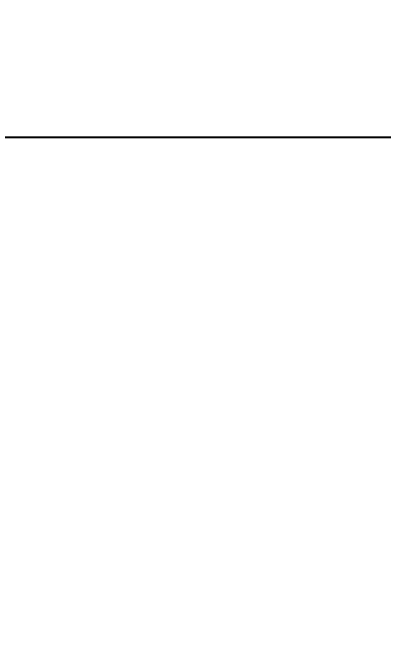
# Model space of a CAD drawing. Header units: millimetres. Extents: x -383313 to -161684, y -117025 to 99224.
# Drawn here: x -345028 to -344945.2, y -8603.8 to -8464.2 of the extents above; entities that cross this region are included whole.
import ezdxf

# ---------------------------------------------------------------- set-up
doc = ezdxf.new("R2010")
doc.units = ezdxf.units.MM
doc.header["$MEASUREMENT"] = 0
doc.linetypes.add('DASHED', pattern=[0.75, 0.5, -0.25])
doc.layers.get('Defpoints').update_dxf_attribs({"color": 31})
doc.layers.add('001__КОНСТРУКТИВ__размеры внутр.', color=7, linetype='Continuous')
doc.layers.add('Робот', color=30, linetype='Continuous')
doc.styles.add('PSTUDIO', font='arial.ttf')
doc.dimstyles.new('PS_TICK', dxfattribs={"dimscale": 100, "dimtxt": 2.5, "dimasz": 1, "dimexe": 2, "dimexo": 2, "dimgap": 1, "dimtad": 1, "dimdec": 0, "dimzin": 0, "dimdsep": 46, "dimtxsty": 'PSTUDIO', "dimblk": 'ARCHTICK', "dimcen": 2, "dimdle": 1.5, "dimse1": 1, "dimse2": 1, "dimadec": 0, "dimazin": 0, "dimtfac": 1, "dimtdec": 0, "dimtix": 1, "dimtmove": 1, "dimatfit": 3, "dimldrblk": 'ARCHTICK', "dimfxl": 1, "dimtolj": 1, "dimtzin": 0, "dimarcsym": 0})

# ---------------------------------------------------------------- blocks, each defined once
blk = doc.blocks.new('A$Cdbab0bab')
at = {"color": 3}
blk.add_line((1560, 520), (2000, 520), dxfattribs=at)
blk = doc.blocks.new('Робот ABB IRB660_3.15 (сверху)')
at = {"layer": 'Робот'}
blk.add_circle((0, 0), 3150, dxfattribs=at)
blk = doc.blocks.new('_ArchTick')
at = {"color": 0, "linetype": 'ByBlock', "const_width": 0.15}
blk.add_lwpolyline([(-0.5, -0.5), (0.5, 0.5)], dxfattribs=at)
blk = doc.blocks.new('*D253')
at = {"layer": '001__КОНСТРУКТИВ__размеры внутр.', "color": 0, "lineweight": -2, "ltscale": 100, "transparency": 16777216}
blk.add_line((-345485.51, -9217.13), (-343185.51, -9217.13), dxfattribs=at)
at = {"layer": 'Defpoints', "color": 0, "ltscale": 100, "transparency": 16777216}
for p in [(-345335.51, -8492.09), (-343335.51, -8492.09), (-343335.51, -9217.13)]:
    blk.add_point(p, dxfattribs=at)
at = {"layer": '001__КОНСТРУКТИВ__размеры внутр.', "color": 0, "lineweight": -2, "ltscale": 100, "transparency": 16777216, "xscale": 100, "yscale": 100, "zscale": 100, "rotation": 180}
blk.add_blockref('_ArchTick', (-345335.51, -9217.13), dxfattribs=at)
at = {"layer": '001__КОНСТРУКТИВ__размеры внутр.', "color": 0, "lineweight": -2, "ltscale": 100, "transparency": 16777216, "xscale": 100, "yscale": 100, "zscale": 100}
blk.add_blockref('_ArchTick', (-343335.51, -9217.13), dxfattribs=at)
at = {"layer": '001__КОНСТРУКТИВ__размеры внутр.', "color": 0, "ltscale": 100, "transparency": 16777216, "insert": (-344335.51, -8989.49), "char_height": 250, "attachment_point": 5, "style": 'PSTUDIO'}
blk.add_mtext('\\A1;2000', dxfattribs=at)

msp = doc.modelspace()

# ---------------------------------------------------------------- block references
at = {"linetype": 'DASHED', "rotation": 180}
msp.add_blockref('A$Cdbab0bab', (-343335.51332, -7972.09281), dxfattribs=at)
at = {"layer": 'Робот', "rotation": 180}
msp.add_blockref('Робот ABB IRB660_3.15 (сверху)', (-344500.63713, -5731.42318), dxfattribs=at)

# ---------------------------------------------------------------- dimensions: what is measured, and where the dimension line sits
at = {"layer": '001__КОНСТРУКТИВ__размеры внутр.', "ltscale": 100}
dim = msp.add_linear_dim(base=(-343335.51332, -9217.13039), p1=(-345335.51332, -8492.09281), p2=(-343335.51332, -8492.09281), dimstyle='PS_TICK', dxfattribs=at)
dim.commit()
dim.dimension.update_dxf_attribs({"geometry": '*D253', "text_midpoint": (-344335.51332, -8989.48714)})

doc.saveas('drawing.dxf')
